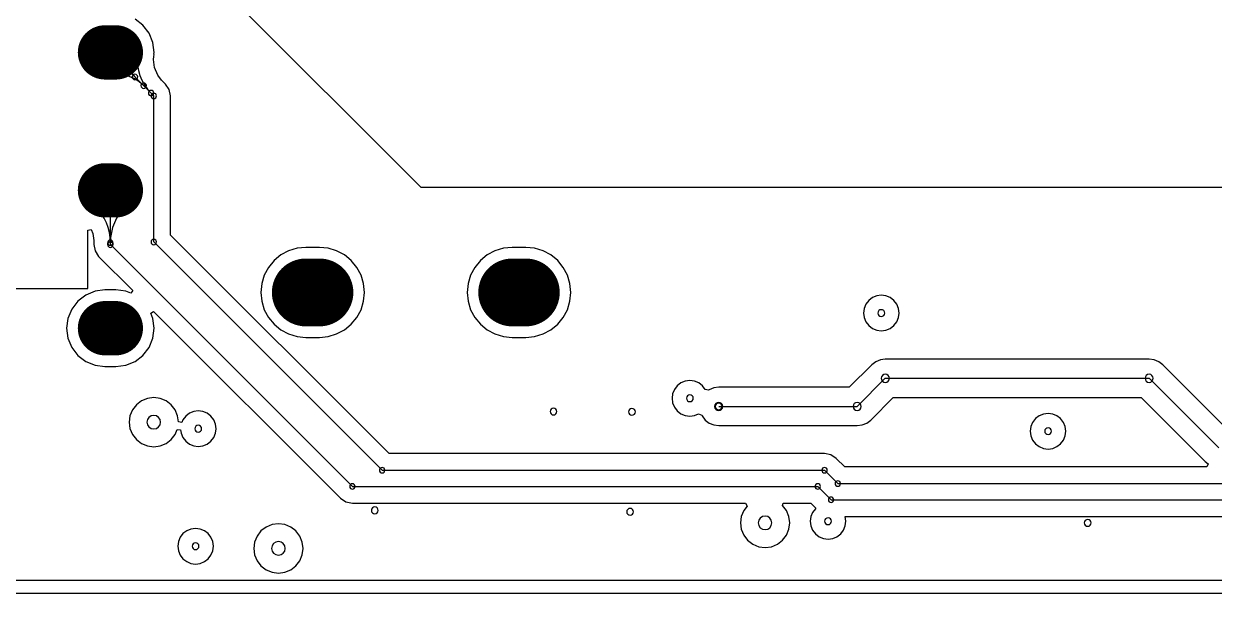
# Model space of a CAD drawing. Header units: inches. Extents: x 32166 to 34772, y 2386 to 4229.
# Drawn here: x 33097.6 to 33286.9, y 3322.5 to 3413.1 of the extents above; entities that cross this region are included whole.
import ezdxf

# ---------------------------------------------------------------- set-up
doc = ezdxf.new("R2010")
doc.units = ezdxf.units.IN
doc.header["$LTSCALE"] = 0.64311
doc.header["$MEASUREMENT"] = 0
for name, color, linetype in [('KEEPOUTLAYER', 6, 'CONTINUOUS'), ('MIDLAYER2', 76, 'CONTINUOUS'), ('MULTILAYER', 9, 'CONTINUOUS')]:
    doc.layers.add(name, color=color, linetype=linetype)

msp = doc.modelspace()

# ---------------------------------------------------------------- linework, layer by layer
at = {"layer": 'KEEPOUTLAYER'}
msp.add_line((32893.17, 3322.49), (34340.37, 3322.49), dxfattribs=at)
at = {"layer": 'MIDLAYER2'}
for p, q in [((33129.86, 3417.96), (33160.7, 3387.12)), ((33116.52, 3412.86), (33115.26, 3413.83)), ((33117.49, 3411.6), (33116.52, 3412.86)), ((33118.1, 3410.13), (33117.49, 3411.6)), ((33111.34, 3408.55), (33118.25, 3401.63)), ((33118.31, 3408.55), (33118.1, 3410.13)), ((33118.27, 3408.28), (33118.31, 3408.55)), ((33118.21, 3407.42), (33118.27, 3407.92)), ((33118.38, 3406.13), (33118.21, 3407.42)), ((33118.24, 3407.97), (33118.29, 3408.19)), ((33118.27, 3407.92), (33118.24, 3407.97)), ((33118.29, 3408.19), (33118.27, 3408.28)), ((33118.27, 3407.92), (33118.27, 3407.92)), ((33118.87, 3404.94), (33118.38, 3406.13)), ((33119.48, 3404.14), (33118.87, 3404.94)), ((33120.12, 3403.5), (33119.48, 3404.14)), ((33120.69, 3402.65), (33120.12, 3403.5)), ((33120.9, 3401.63), (33120.69, 3402.65)), ((33118.25, 3378.38), (33118.25, 3401.63)), ((33120.9, 3379.47), (33120.9, 3401.63)), ((33111.34, 3377.96), (33111.34, 3386.6)), ((33160.7, 3387.12), (33333.72, 3387.12)), ((33107.74, 3370.96), (33107.76, 3380.25)), ((33107.76, 3380.25), (33108.29, 3380.36)), ((33108.29, 3380.36), (33108.55, 3379.74)), ((33108.55, 3379.74), (33108.7, 3378.6)), ((33108.7, 3378.6), (33108.7, 3378.28)), ((33108.7, 3378.28), (33108.7, 3378.26)), ((33108.7, 3378.26), (33108.7, 3378.26)), ((33108.7, 3378.26), (33108.7, 3377.96)), ((33118.25, 3378.38), (33154.57, 3342.06)), ((33155.67, 3344.7), (33120.9, 3379.47)), ((33108.7, 3377.96), (33108.9, 3376.95)), ((33108.9, 3376.95), (33109.47, 3376.09)), ((33111.34, 3377.96), (33149.84, 3339.47)), ((33138.45, 3376.31), (33137.37, 3375.42)), ((33139.69, 3376.97), (33138.45, 3376.31)), ((33141.03, 3377.38), (33139.69, 3376.97)), ((33142.43, 3377.52), (33141.03, 3377.38)), ((33144.59, 3377.52), (33142.43, 3377.52)), ((33145.99, 3377.38), (33144.59, 3377.52)), ((33147.33, 3376.97), (33145.99, 3377.38)), ((33148.57, 3376.31), (33147.33, 3376.97)), ((33149.66, 3375.42), (33148.57, 3376.31)), ((33171.28, 3376.31), (33170.2, 3375.42)), ((33172.52, 3376.97), (33171.28, 3376.31)), ((33173.87, 3377.38), (33172.52, 3376.97)), ((33175.26, 3377.52), (33173.87, 3377.38)), ((33177.42, 3377.52), (33175.26, 3377.52)), ((33178.82, 3377.38), (33177.42, 3377.52)), ((33180.16, 3376.97), (33178.82, 3377.38)), ((33181.4, 3376.31), (33180.16, 3376.97)), ((33182.49, 3375.42), (33181.4, 3376.31)), ((33109.47, 3376.09), (33114.89, 3370.67)), ((33136.48, 3374.33), (33135.81, 3373.1)), ((33137.37, 3375.42), (33136.48, 3374.33)), ((33150.55, 3374.33), (33149.66, 3375.42)), ((33151.21, 3373.1), (33150.55, 3374.33)), ((33169.31, 3374.33), (33168.65, 3373.1)), ((33170.2, 3375.42), (33169.31, 3374.33)), ((33183.38, 3374.33), (33182.49, 3375.42)), ((33184.04, 3373.1), (33183.38, 3374.33)), ((33135.81, 3373.1), (33135.41, 3371.75)), ((33151.62, 3371.75), (33151.21, 3373.1)), ((33168.65, 3373.1), (33168.24, 3371.75)), ((33184.45, 3371.75), (33184.04, 3373.1)), ((32957.25, 3370.96), (33107.74, 3370.96)), ((33108.9, 3370.55), (33107.43, 3369.94)), ((33110.48, 3370.76), (33108.9, 3370.55)), ((33112.21, 3370.76), (33110.48, 3370.76)), ((33113.78, 3370.55), (33112.21, 3370.76)), ((33114.59, 3370.21), (33113.78, 3370.55)), ((33114.89, 3370.67), (33114.59, 3370.21)), ((33135.41, 3371.75), (33135.27, 3370.35)), ((33151.75, 3370.35), (33151.62, 3371.75)), ((33168.24, 3371.75), (33168.1, 3370.35)), ((33184.59, 3370.35), (33184.45, 3371.75)), ((33106.16, 3368.97), (33105.19, 3367.71)), ((33107.43, 3369.94), (33106.16, 3368.97)), ((33135.27, 3370.35), (33135.41, 3368.96)), ((33135.41, 3368.96), (33135.81, 3367.61)), ((33151.21, 3367.61), (33151.62, 3368.96)), ((33151.62, 3368.96), (33151.75, 3370.35)), ((33168.1, 3370.35), (33168.24, 3368.96)), ((33168.24, 3368.96), (33168.65, 3367.61)), ((33184.04, 3367.61), (33184.45, 3368.96)), ((33184.45, 3368.96), (33184.59, 3370.35)), ((33231.97, 3369.07), (33231.52, 3368.49)), ((33232.56, 3369.52), (33231.97, 3369.07)), ((33233.24, 3369.81), (33232.56, 3369.52)), ((33233.97, 3369.9), (33233.24, 3369.81)), ((33234.7, 3369.81), (33233.97, 3369.9)), ((33235.39, 3369.52), (33234.7, 3369.81)), ((33235.97, 3369.07), (33235.39, 3369.52)), ((33236.42, 3368.49), (33235.97, 3369.07)), ((33105.19, 3367.71), (33104.58, 3366.23)), ((33117.76, 3367.04), (33118.22, 3367.34)), ((33118.1, 3366.23), (33117.76, 3367.04)), ((33118.22, 3367.34), (33147.97, 3337.6)), ((33135.81, 3367.61), (33136.48, 3366.38)), ((33150.55, 3366.38), (33151.21, 3367.61)), ((33168.65, 3367.61), (33169.31, 3366.38)), ((33183.38, 3366.38), (33184.04, 3367.61)), ((33231.24, 3367.8), (33231.14, 3367.07)), ((33231.14, 3367.07), (33231.24, 3366.34)), ((33231.52, 3368.49), (33231.24, 3367.8)), ((33236.71, 3367.8), (33236.42, 3368.49)), ((33236.8, 3367.07), (33236.71, 3367.8)), ((33236.71, 3366.34), (33236.8, 3367.07)), ((33104.58, 3366.23), (33104.38, 3364.66)), ((33118.31, 3364.66), (33118.1, 3366.23)), ((33136.48, 3366.38), (33137.37, 3365.29)), ((33137.37, 3365.29), (33138.45, 3364.4)), ((33148.57, 3364.4), (33149.66, 3365.29)), ((33149.66, 3365.29), (33150.55, 3366.38)), ((33169.31, 3366.38), (33170.2, 3365.29)), ((33170.2, 3365.29), (33171.28, 3364.4)), ((33181.4, 3364.4), (33182.49, 3365.29)), ((33182.49, 3365.29), (33183.38, 3366.38)), ((33231.24, 3366.34), (33231.52, 3365.66)), ((33231.52, 3365.66), (33231.97, 3365.07)), ((33231.97, 3365.07), (33232.56, 3364.62)), ((33235.39, 3364.62), (33235.97, 3365.07)), ((33235.97, 3365.07), (33236.42, 3365.66)), ((33236.42, 3365.66), (33236.71, 3366.34)), ((33104.38, 3364.66), (33104.58, 3363.08)), ((33104.58, 3363.08), (33105.19, 3361.61)), ((33117.49, 3361.61), (33118.1, 3363.08)), ((33118.1, 3363.08), (33118.31, 3364.66)), ((33138.45, 3364.4), (33139.69, 3363.74)), ((33139.69, 3363.74), (33141.03, 3363.33)), ((33141.03, 3363.33), (33142.43, 3363.19)), ((33142.43, 3363.19), (33144.59, 3363.19)), ((33144.59, 3363.19), (33145.99, 3363.33)), ((33145.99, 3363.33), (33147.33, 3363.74)), ((33147.33, 3363.74), (33148.57, 3364.4)), ((33171.28, 3364.4), (33172.52, 3363.74)), ((33172.52, 3363.74), (33173.87, 3363.33)), ((33173.87, 3363.33), (33175.26, 3363.19)), ((33175.26, 3363.19), (33177.42, 3363.19)), ((33177.42, 3363.19), (33178.82, 3363.33)), ((33178.82, 3363.33), (33180.16, 3363.74)), ((33180.16, 3363.74), (33181.4, 3364.4)), ((33232.56, 3364.62), (33233.24, 3364.34)), ((33233.24, 3364.34), (33233.97, 3364.24)), ((33233.97, 3364.24), (33234.7, 3364.34)), ((33234.7, 3364.34), (33235.39, 3364.62)), ((33105.19, 3361.61), (33106.16, 3360.34)), ((33116.52, 3360.34), (33117.49, 3361.61)), ((33106.16, 3360.34), (33107.43, 3359.37)), ((33107.43, 3359.37), (33108.9, 3358.76)), ((33113.78, 3358.76), (33115.26, 3359.37)), ((33115.26, 3359.37), (33116.52, 3360.34)), ((33233.09, 3359.33), (33232.46, 3358.85)), ((33233.82, 3359.64), (33233.09, 3359.33)), ((33234.61, 3359.74), (33233.82, 3359.64)), ((33276.57, 3359.74), (33234.61, 3359.74)), ((33277.36, 3359.64), (33276.57, 3359.74)), ((33278.1, 3359.33), (33277.36, 3359.64)), ((33278.73, 3358.85), (33278.1, 3359.33)), ((33108.9, 3358.76), (33110.48, 3358.56)), ((33110.48, 3358.56), (33112.21, 3358.56)), ((33112.21, 3358.56), (33113.78, 3358.76)), ((33232.46, 3358.85), (33228.87, 3355.26)), ((33288.93, 3348.65), (33278.73, 3358.85)), ((33201.51, 3355.51), (33201.06, 3354.92)), ((33202.1, 3355.96), (33201.51, 3355.51)), ((33202.78, 3356.24), (33202.1, 3355.96)), ((33203.52, 3356.34), (33202.78, 3356.24)), ((33204.25, 3356.24), (33203.52, 3356.34)), ((33204.93, 3355.96), (33204.25, 3356.24)), ((33205.52, 3355.51), (33204.93, 3355.96)), ((33205.97, 3354.92), (33205.52, 3355.51)), ((33230.13, 3352.21), (33234.61, 3356.69)), ((33234.61, 3356.69), (33276.57, 3356.69)), ((33276.57, 3356.69), (33287.66, 3345.6)), ((33117.22, 3353.49), (33116.28, 3353.1)), ((33118.24, 3353.63), (33117.22, 3353.49)), ((33119.25, 3353.49), (33118.24, 3353.63)), ((33120.2, 3353.1), (33119.25, 3353.49)), ((33200.78, 3354.24), (33200.68, 3353.51)), ((33200.68, 3353.51), (33200.78, 3352.77)), ((33201.06, 3354.92), (33200.78, 3354.24)), ((33206.48, 3354.79), (33205.97, 3354.92)), ((33206.57, 3354.85), (33206.48, 3354.79)), ((33207.31, 3355.16), (33206.57, 3354.85)), ((33208.1, 3355.26), (33207.31, 3355.16)), ((33228.87, 3355.26), (33208.1, 3355.26)), ((33232.29, 3350.05), (33235.88, 3353.64)), ((33235.88, 3353.64), (33275.31, 3353.64)), ((33275.31, 3353.64), (33285.51, 3343.44)), ((33114.84, 3351.67), (33114.45, 3350.72)), ((33115.47, 3352.48), (33114.84, 3351.67)), ((33116.28, 3353.1), (33115.47, 3352.48)), ((33121.01, 3352.48), (33120.2, 3353.1)), ((33121.64, 3351.67), (33121.01, 3352.48)), ((33122.03, 3350.72), (33121.64, 3351.67)), ((33200.78, 3352.77), (33201.06, 3352.09)), ((33201.06, 3352.09), (33201.51, 3351.5)), ((33208.1, 3352.21), (33230.13, 3352.21)), ((33114.45, 3350.72), (33114.32, 3349.71)), ((33114.32, 3349.71), (33114.45, 3348.69)), ((33122.16, 3349.74), (33122.03, 3350.72)), ((33122.7, 3349.67), (33122.16, 3349.74)), ((33122.87, 3350.08), (33122.7, 3349.67)), ((33123.32, 3350.67), (33122.87, 3350.08)), ((33123.91, 3351.12), (33123.32, 3350.67)), ((33124.59, 3351.4), (33123.91, 3351.12)), ((33125.32, 3351.5), (33124.59, 3351.4)), ((33126.06, 3351.4), (33125.32, 3351.5)), ((33126.74, 3351.12), (33126.06, 3351.4)), ((33127.33, 3350.67), (33126.74, 3351.12)), ((33127.78, 3350.08), (33127.33, 3350.67)), ((33128.06, 3349.4), (33127.78, 3350.08)), ((33201.51, 3351.5), (33202.1, 3351.05)), ((33202.1, 3351.05), (33202.78, 3350.77)), ((33202.78, 3350.77), (33203.52, 3350.67)), ((33203.52, 3350.67), (33204.25, 3350.77)), ((33204.25, 3350.77), (33204.89, 3351.04)), ((33204.89, 3351.04), (33205.4, 3350.83)), ((33205.4, 3350.83), (33205.45, 3350.69)), ((33205.45, 3350.69), (33205.94, 3350.05)), ((33205.94, 3350.05), (33206.57, 3349.57)), ((33231.66, 3349.57), (33232.29, 3350.05)), ((33258.04, 3349.68), (33257.76, 3349)), ((33258.49, 3350.27), (33258.04, 3349.68)), ((33259.08, 3350.72), (33258.49, 3350.27)), ((33259.76, 3351), (33259.08, 3350.72)), ((33260.5, 3351.1), (33259.76, 3351)), ((33261.23, 3351), (33260.5, 3351.1)), ((33261.91, 3350.72), (33261.23, 3351)), ((33262.5, 3350.27), (33261.91, 3350.72)), ((33262.95, 3349.68), (33262.5, 3350.27)), ((33263.23, 3349), (33262.95, 3349.68)), ((33114.45, 3348.69), (33114.84, 3347.74)), ((33114.84, 3347.74), (33115.47, 3346.93)), ((33121.01, 3346.93), (33121.64, 3347.74)), ((33121.64, 3347.74), (33121.97, 3348.56)), ((33121.97, 3348.56), (33122.52, 3348.49)), ((33122.52, 3348.49), (33122.59, 3347.94)), ((33122.59, 3347.94), (33122.87, 3347.25)), ((33127.78, 3347.25), (33128.06, 3347.94)), ((33128.16, 3348.67), (33128.06, 3349.4)), ((33128.06, 3347.94), (33128.16, 3348.67)), ((33206.57, 3349.57), (33207.31, 3349.26)), ((33207.31, 3349.26), (33208.1, 3349.16)), ((33208.1, 3349.16), (33230.13, 3349.16)), ((33230.13, 3349.16), (33230.92, 3349.26)), ((33230.92, 3349.26), (33231.66, 3349.57)), ((33257.76, 3349), (33257.66, 3348.27)), ((33257.66, 3348.27), (33257.76, 3347.53)), ((33263.33, 3348.27), (33263.23, 3349)), ((33263.23, 3347.53), (33263.33, 3348.27)), ((33115.47, 3346.93), (33116.28, 3346.31)), ((33116.28, 3346.31), (33117.22, 3345.92)), ((33117.22, 3345.92), (33118.24, 3345.78)), ((33118.24, 3345.78), (33119.25, 3345.92)), ((33119.25, 3345.92), (33120.2, 3346.31)), ((33120.2, 3346.31), (33121.01, 3346.93)), ((33122.87, 3347.25), (33123.32, 3346.67)), ((33123.32, 3346.67), (33123.91, 3346.22)), ((33123.91, 3346.22), (33124.59, 3345.93)), ((33124.59, 3345.93), (33125.32, 3345.84)), ((33125.32, 3345.84), (33126.06, 3345.93)), ((33126.06, 3345.93), (33126.74, 3346.22)), ((33126.74, 3346.22), (33127.33, 3346.67)), ((33127.33, 3346.67), (33127.78, 3347.25)), ((33257.76, 3347.53), (33258.04, 3346.85)), ((33258.04, 3346.85), (33258.49, 3346.26)), ((33258.49, 3346.26), (33259.08, 3345.81)), ((33261.91, 3345.81), (33262.5, 3346.26)), ((33262.5, 3346.26), (33262.95, 3346.85)), ((33262.95, 3346.85), (33263.23, 3347.53)), ((33224.94, 3344.7), (33155.67, 3344.7)), ((33225.95, 3344.5), (33224.94, 3344.7)), ((33226.81, 3343.93), (33225.95, 3344.5)), ((33259.08, 3345.81), (33259.76, 3345.53)), ((33259.76, 3345.53), (33260.5, 3345.43)), ((33260.5, 3345.43), (33261.23, 3345.53)), ((33261.23, 3345.53), (33261.91, 3345.81)), ((33154.57, 3342.06), (33224.94, 3342.06)), ((33224.94, 3342.06), (33227.05, 3339.94)), ((33228.15, 3342.58), (33226.81, 3343.93)), ((33285.77, 3342.58), (33228.15, 3342.58)), ((33285.51, 3343.44), (33285.95, 3343.1)), ((33285.95, 3343.1), (33285.77, 3342.58)), ((33149.84, 3339.47), (33223.86, 3339.47)), ((33223.86, 3339.47), (33225.98, 3337.35)), ((33227.05, 3339.94), (33320.63, 3339.94)), ((33147.97, 3337.6), (33148.82, 3337.03)), ((33148.82, 3337.03), (33149.84, 3336.82)), ((33149.84, 3336.82), (33212.38, 3336.82)), ((33212.38, 3336.82), (33212.62, 3336.33)), ((33218.26, 3336.45), (33218.38, 3336.82)), ((33218.88, 3335.64), (33218.26, 3336.45)), ((33218.38, 3336.82), (33222.77, 3336.82)), ((33222.77, 3336.82), (33223.51, 3336.08)), ((33225.98, 3337.35), (33364.53, 3337.35)), ((33211.69, 3334.69), (33211.56, 3333.68)), ((33212.09, 3335.64), (33211.69, 3334.69)), ((33212.62, 3336.33), (33212.09, 3335.64)), ((33219.27, 3334.69), (33218.88, 3335.64)), ((33219.4, 3333.68), (33219.27, 3334.69)), ((33222.77, 3334.67), (33222.67, 3333.94)), ((33223.05, 3335.35), (33222.77, 3334.67)), ((33223.5, 3335.94), (33223.05, 3335.35)), ((33223.51, 3336.08), (33223.5, 3335.94)), ((33228.24, 3334.67), (33228.27, 3334.71)), ((33228.34, 3333.94), (33228.24, 3334.67)), ((33228.27, 3334.71), (33316.15, 3334.71)), ((33124.16, 3332.7), (33123.48, 3332.42)), ((33124.89, 3332.79), (33124.16, 3332.7)), ((33125.62, 3332.7), (33124.89, 3332.79)), ((33126.31, 3332.42), (33125.62, 3332.7)), ((33136.11, 3333.01), (33135.29, 3332.39)), ((33137.05, 3333.41), (33136.11, 3333.01)), ((33138.07, 3333.54), (33137.05, 3333.41)), ((33139.08, 3333.41), (33138.07, 3333.54)), ((33140.03, 3333.01), (33139.08, 3333.41)), ((33140.84, 3332.39), (33140.03, 3333.01)), ((33211.56, 3333.68), (33211.69, 3332.66)), ((33211.69, 3332.66), (33212.09, 3331.72)), ((33218.88, 3331.72), (33219.27, 3332.66)), ((33219.27, 3332.66), (33219.4, 3333.68)), ((33222.67, 3333.94), (33222.77, 3333.2)), ((33222.77, 3333.2), (33223.05, 3332.52)), ((33227.96, 3332.52), (33228.24, 3333.2)), ((33228.24, 3333.2), (33228.34, 3333.94)), ((33122.16, 3330.7), (33122.06, 3329.96)), ((33122.44, 3331.38), (33122.16, 3330.7)), ((33122.89, 3331.97), (33122.44, 3331.38)), ((33123.48, 3332.42), (33122.89, 3331.97)), ((33126.89, 3331.97), (33126.31, 3332.42)), ((33127.34, 3331.38), (33126.89, 3331.97)), ((33127.63, 3330.7), (33127.34, 3331.38)), ((33127.72, 3329.96), (33127.63, 3330.7)), ((33134.67, 3331.58), (33134.28, 3330.63)), ((33135.29, 3332.39), (33134.67, 3331.58)), ((33141.46, 3331.58), (33140.84, 3332.39)), ((33141.86, 3330.63), (33141.46, 3331.58)), ((33212.09, 3331.72), (33212.71, 3330.91)), ((33212.71, 3330.91), (33213.52, 3330.28)), ((33217.44, 3330.28), (33218.26, 3330.91)), ((33218.26, 3330.91), (33218.88, 3331.72)), ((33223.05, 3332.52), (33223.5, 3331.93)), ((33223.5, 3331.93), (33224.09, 3331.48)), ((33224.09, 3331.48), (33224.77, 3331.2)), ((33224.77, 3331.2), (33225.5, 3331.1)), ((33225.5, 3331.1), (33226.24, 3331.2)), ((33226.24, 3331.2), (33226.92, 3331.48)), ((33226.92, 3331.48), (33227.51, 3331.93)), ((33227.51, 3331.93), (33227.96, 3332.52)), ((33122.06, 3329.96), (33122.16, 3329.23)), ((33122.16, 3329.23), (33122.44, 3328.55)), ((33127.34, 3328.55), (33127.63, 3329.23)), ((33127.63, 3329.23), (33127.72, 3329.96)), ((33134.28, 3330.63), (33134.15, 3329.62)), ((33134.15, 3329.62), (33134.28, 3328.6)), ((33141.99, 3329.62), (33141.86, 3330.63)), ((33141.86, 3328.6), (33141.99, 3329.62)), ((33213.52, 3330.28), (33214.47, 3329.89)), ((33214.47, 3329.89), (33215.48, 3329.76)), ((33215.48, 3329.76), (33216.5, 3329.89)), ((33216.5, 3329.89), (33217.44, 3330.28)), ((33122.44, 3328.55), (33122.89, 3327.96)), ((33122.89, 3327.96), (33123.48, 3327.51)), ((33123.48, 3327.51), (33124.16, 3327.23)), ((33124.16, 3327.23), (33124.89, 3327.13)), ((33124.89, 3327.13), (33125.62, 3327.23)), ((33125.62, 3327.23), (33126.31, 3327.51)), ((33126.31, 3327.51), (33126.89, 3327.96)), ((33126.89, 3327.96), (33127.34, 3328.55)), ((33134.28, 3328.6), (33134.67, 3327.66)), ((33134.67, 3327.66), (33135.29, 3326.84)), ((33140.84, 3326.84), (33141.46, 3327.66)), ((33141.46, 3327.66), (33141.86, 3328.6)), ((33135.29, 3326.84), (33136.11, 3326.22)), ((33136.11, 3326.22), (33137.05, 3325.83)), ((33137.05, 3325.83), (33138.07, 3325.7)), ((33138.07, 3325.7), (33139.08, 3325.83)), ((33139.08, 3325.83), (33140.03, 3326.22)), ((33140.03, 3326.22), (33140.84, 3326.84)), ((33467.26, 3324.53), (32943.54, 3324.53))]:
    msp.add_line(p, q, dxfattribs=at)
for points, const_width in [([(33110.48, 3408.55), (33112.21, 3408.55)], 8.64), ([(33110.48, 3386.6), (33112.21, 3386.6)], 8.64), ([(33142.43, 3370.35), (33144.59, 3370.35)], 10.8), ([(33175.26, 3370.35), (33177.42, 3370.35)], 10.8), ([(33110.48, 3364.66), (33112.21, 3364.66)], 8.64)]:
    msp.add_lwpolyline(points, dxfattribs=dict(at, const_width=const_width))
for points, const_width in [([(33110.48, 3410.71, 1), (33110.48, 3406.39, 1)], 4.32), ([(33112.21, 3410.71, 1), (33112.21, 3406.39, 1)], 4.32), ([(33110.48, 3388.76, 1), (33110.48, 3384.44, 1)], 4.32), ([(33112.21, 3388.76, 1), (33112.21, 3384.44, 1)], 4.32), ([(33145.13, 3370.35, 1), (33139.73, 3370.35, 1)], 5.4), ([(33147.29, 3370.35, 1), (33141.89, 3370.35, 1)], 5.4), ([(33177.96, 3370.35, 1), (33172.56, 3370.35, 1)], 5.4), ([(33180.12, 3370.35, 1), (33174.72, 3370.35, 1)], 5.4), ([(33110.48, 3366.82, 1), (33110.48, 3362.5, 1)], 4.32), ([(33112.21, 3366.82, 1), (33112.21, 3362.5, 1)], 4.32)]:
    msp.add_lwpolyline(points, format="xyb", close=True, dxfattribs=dict(at, const_width=const_width))
for centre, radius, start, end in [((33111.34, 3408.55), 0.432, 0, 180), ((33111.34, 3408.55), 0.432, 180, 0), ((33113.92, 3408.37), 0.432, 0, 180), ((33113.92, 3408.37), 0.432, 180, 0), ((33118.51, 3407.9), 4.61, 174.137, 225), ((33115.64, 3408.19), 0.432, 0, 180), ((33115.64, 3408.19), 0.432, 180, 0), ((33123.17, 3407.42), 7.57, 174.137, 225), ((33112.21, 3405.09), 0.432, 0, 180), ((33112.21, 3405.09), 0.432, 180, 0), ((33112.21, 3398.83), 6.26, 45.0001, 90.0001), ((33115.25, 3404.64), 0.432, 0, 180), ((33115.25, 3404.64), 0.432, 180, 0), ((33116.63, 3403.26), 0.432, 0, 180), ((33116.63, 3403.26), 0.432, 180, 0), ((33117.82, 3402.07), 0.432, 0, 180), ((33117.82, 3402.07), 0.432, 180, 0), ((33118.25, 3401.63), 0.432, 0, 180), ((33118.25, 3401.63), 0.432, 0, 180), ((33118.25, 3401.63), 0.432, 180, 0), ((33118.25, 3401.63), 0.432, 180, 0), ((33111.34, 3386.6), 0.432, 0, 180), ((33111.34, 3386.6), 0.432, 180, 0), ((33108.9, 3384.16), 0.432, 0, 180), ((33108.9, 3384.16), 0.432, 180, 0), ((33103, 3378.26), 8.34, 360, 45), ((33119.68, 3378.26), 8.34, 135, 180), ((33113.79, 3384.16), 0.432, 0, 180), ((33113.79, 3384.16), 0.432, 180, 0), ((33111.34, 3378.26), 0.432, 0, 180), ((33111.34, 3378.26), 0.432, 0, 180), ((33111.34, 3377.96), 0.432, 0, 180), ((33111.34, 3377.96), 0.432, 0, 180), ((33111.34, 3378.26), 0.432, 180, 0), ((33111.34, 3378.26), 0.432, 180, 0), ((33118.25, 3378.38), 0.432, 0, 180), ((33118.25, 3378.38), 0.432, 0, 180), ((33118.25, 3378.38), 0.432, 180, 0), ((33118.25, 3378.38), 0.432, 180, 0), ((33111.34, 3377.96), 0.432, 180, 0), ((33111.34, 3377.96), 0.432, 180, 0), ((33233.97, 3367.07), 0.54, 0, 180), ((33233.97, 3367.07), 0.54, 180, 0), ((33234.61, 3356.69), 0.648, 0, 180), ((33234.61, 3356.69), 0.648, 0, 180), ((33276.57, 3356.69), 0.648, 0, 180), ((33276.57, 3356.69), 0.648, 0, 180), ((33234.61, 3356.69), 0.648, 180, 0), ((33234.61, 3356.69), 0.648, 180, 0), ((33276.57, 3356.69), 0.648, 180, 0), ((33276.57, 3356.69), 0.648, 180, 0), ((33203.52, 3353.51), 0.54, 0, 180), ((33203.52, 3353.51), 0.54, 180, 0), ((33181.83, 3351.39), 0.54, 0, 180), ((33194.31, 3351.35), 0.54, 0, 180), ((33208.1, 3352.21), 0.648, 0, 180), ((33208.1, 3352.21), 0.648, 180, 0), ((33208.1, 3352.21), 0.54, 0, 180), ((33208.1, 3352.21), 0.54, 180, 0), ((33230.13, 3352.21), 0.648, 0, 180), ((33230.13, 3352.21), 0.648, 0, 180), ((33230.13, 3352.21), 0.648, 180, 0), ((33230.13, 3352.21), 0.648, 180, 0), ((33118.24, 3349.71), 1.08, 0, 180), ((33118.24, 3349.71), 1.08, 180, 0), ((33181.83, 3351.39), 0.54, 180, 0), ((33194.31, 3351.35), 0.54, 180, 0), ((33125.32, 3348.67), 0.54, 0, 180), ((33125.32, 3348.67), 0.54, 180, 0), ((33260.5, 3348.27), 0.54, 0, 180), ((33260.5, 3348.27), 0.54, 180, 0), ((33154.57, 3342.06), 0.432, 0, 180), ((33154.57, 3342.06), 0.432, 0, 180), ((33154.57, 3342.06), 0.432, 180, 0), ((33154.57, 3342.06), 0.432, 180, 0), ((33224.94, 3342.06), 0.432, 0, 180), ((33224.94, 3342.06), 0.432, 0, 180), ((33224.94, 3342.06), 0.432, 180, 0), ((33224.94, 3342.06), 0.432, 180, 0), ((33227.05, 3339.94), 0.432, 0, 180), ((33227.05, 3339.94), 0.432, 0, 180), ((33149.84, 3339.47), 0.432, 0, 180), ((33149.84, 3339.47), 0.432, 0, 180), ((33149.84, 3339.47), 0.432, 180, 0), ((33149.84, 3339.47), 0.432, 180, 0), ((33223.86, 3339.47), 0.432, 0, 180), ((33223.86, 3339.47), 0.432, 0, 180), ((33223.86, 3339.47), 0.432, 180, 0), ((33223.86, 3339.47), 0.432, 180, 0), ((33227.05, 3339.94), 0.432, 180, 0), ((33227.05, 3339.94), 0.432, 180, 0), ((33225.98, 3337.35), 0.432, 0, 180), ((33225.98, 3337.35), 0.432, 0, 180), ((33225.98, 3337.35), 0.432, 180, 0), ((33225.98, 3337.35), 0.432, 180, 0), ((33153.4, 3335.67), 0.54, 0, 180), ((33153.4, 3335.67), 0.54, 180, 0), ((33194.01, 3335.45), 0.54, 0, 180), ((33194.01, 3335.45), 0.54, 180, 0), ((33215.48, 3333.68), 1.08, 0, 180), ((33225.5, 3333.94), 0.54, 0, 180), ((33215.48, 3333.68), 1.08, 180, 0), ((33225.5, 3333.94), 0.54, 180, 0), ((33266.8, 3333.68), 0.54, 0, 180), ((33266.8, 3333.68), 0.54, 180, 0), ((33138.07, 3329.62), 1.08, 0, 180), ((33124.89, 3329.96), 0.54, 0, 180), ((33124.89, 3329.96), 0.54, 180, 0), ((33138.07, 3329.62), 1.08, 180, 0)]:
    msp.add_arc(centre, radius, start, end, dxfattribs=at)
at = {"layer": 'MULTILAYER'}
for points, const_width in [([(33110.48, 3408.55), (33112.21, 3408.55)], 8.64), ([(33110.48, 3386.6), (33112.21, 3386.6)], 8.64), ([(33142.43, 3370.35), (33144.59, 3370.35)], 10.8), ([(33175.26, 3370.35), (33177.42, 3370.35)], 10.8), ([(33110.48, 3364.66), (33112.21, 3364.66)], 8.64)]:
    msp.add_lwpolyline(points, dxfattribs=dict(at, const_width=const_width))
for points, const_width in [([(33110.48, 3410.71, 1), (33110.48, 3406.39, 1)], 4.32), ([(33112.21, 3410.71, 1), (33112.21, 3406.39, 1)], 4.32), ([(33110.48, 3388.76, 1), (33110.48, 3384.44, 1)], 4.32), ([(33112.21, 3388.76, 1), (33112.21, 3384.44, 1)], 4.32), ([(33145.13, 3370.35, 1), (33139.73, 3370.35, 1)], 5.4), ([(33147.29, 3370.35, 1), (33141.89, 3370.35, 1)], 5.4), ([(33177.96, 3370.35, 1), (33172.56, 3370.35, 1)], 5.4), ([(33180.12, 3370.35, 1), (33174.72, 3370.35, 1)], 5.4), ([(33110.48, 3366.82, 1), (33110.48, 3362.5, 1)], 4.32), ([(33112.21, 3366.82, 1), (33112.21, 3362.5, 1)], 4.32)]:
    msp.add_lwpolyline(points, format="xyb", close=True, dxfattribs=dict(at, const_width=const_width))
for centre, radius, start, end in [((33233.97, 3367.07), 0.54, 0, 180), ((33233.97, 3367.07), 0.54, 180, 0), ((33203.52, 3353.51), 0.54, 0, 180), ((33203.52, 3353.51), 0.54, 180, 0), ((33181.83, 3351.39), 0.54, 0, 180), ((33194.31, 3351.35), 0.54, 0, 180), ((33208.1, 3352.21), 0.54, 0, 180), ((33208.1, 3352.21), 0.54, 180, 0), ((33118.24, 3349.71), 1.08, 0, 180), ((33118.24, 3349.71), 1.08, 180, 0), ((33181.83, 3351.39), 0.54, 180, 0), ((33194.31, 3351.35), 0.54, 180, 0), ((33125.32, 3348.67), 0.54, 0, 180), ((33125.32, 3348.67), 0.54, 180, 0), ((33260.5, 3348.27), 0.54, 0, 180), ((33260.5, 3348.27), 0.54, 180, 0), ((33153.4, 3335.67), 0.54, 0, 180), ((33153.4, 3335.67), 0.54, 180, 0), ((33194.01, 3335.45), 0.54, 0, 180), ((33194.01, 3335.45), 0.54, 180, 0), ((33215.48, 3333.68), 1.08, 0, 180), ((33225.5, 3333.94), 0.54, 0, 180), ((33215.48, 3333.68), 1.08, 180, 0), ((33225.5, 3333.94), 0.54, 180, 0), ((33266.8, 3333.68), 0.54, 0, 180), ((33266.8, 3333.68), 0.54, 180, 0), ((33138.07, 3329.62), 1.08, 0, 180), ((33124.89, 3329.96), 0.54, 0, 180), ((33124.89, 3329.96), 0.54, 180, 0), ((33138.07, 3329.62), 1.08, 180, 0)]:
    msp.add_arc(centre, radius, start, end, dxfattribs=at)

doc.saveas('drawing.dxf')
